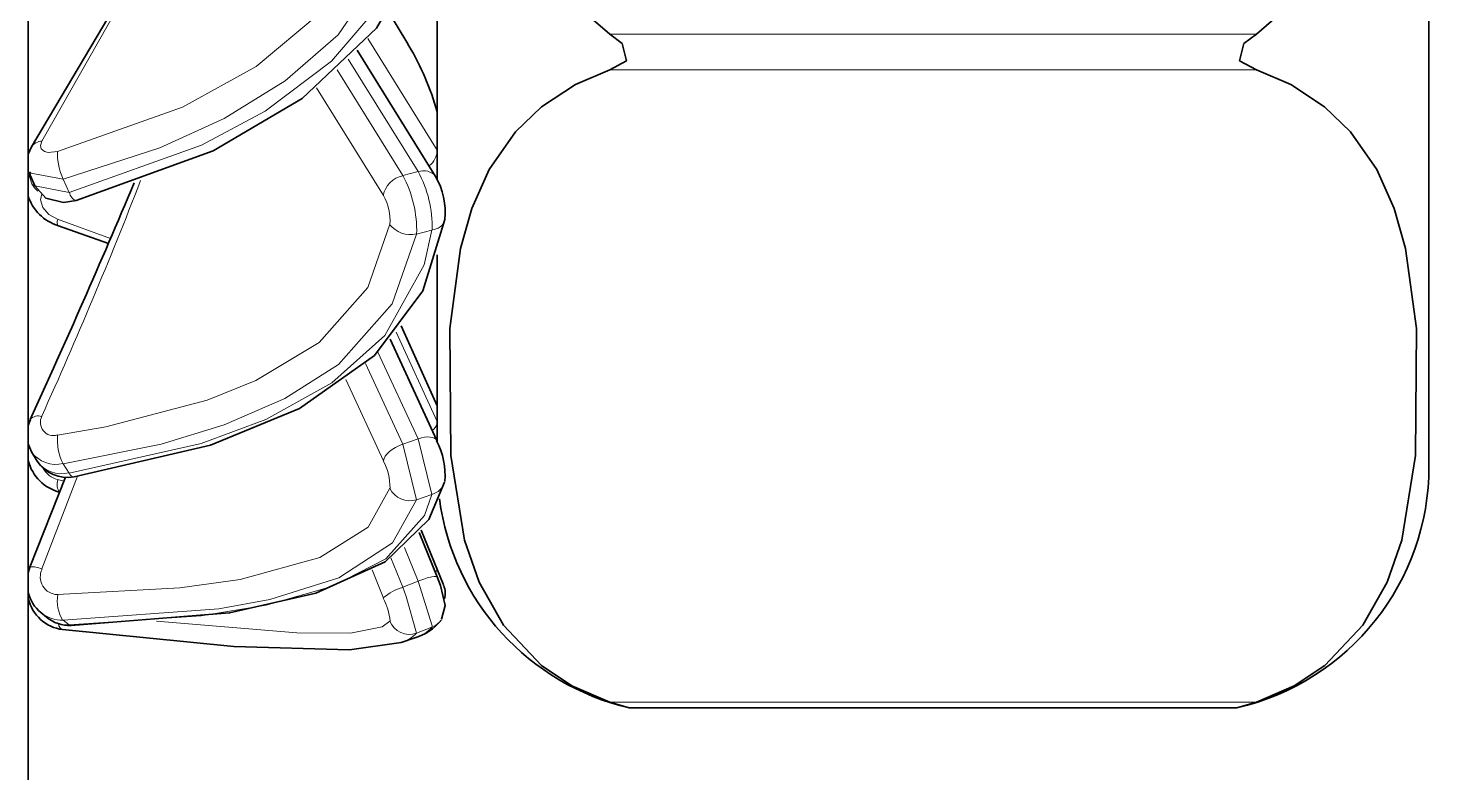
# Model space of a CAD drawing. Extents: x 291 to 828, y 188 to 662.
# Drawn here: x 430.502 to 433.892, y 481.882 to 483.685 of the extents above; entities that cross this region are included whole.
import ezdxf

# ---------------------------------------------------------------- set-up
doc = ezdxf.new("R2010")
doc.units = 0

msp = doc.modelspace()

# ---------------------------------------------------------------- linework, layer by layer
at = {"color": 7, "lineweight": 35, "ltscale": 0.11937}
msp.add_line((433.8918, 487.399), (433.8918, 482.6241), dxfattribs=at)
at = {"color": 7, "lineweight": 35}
for p, q in [((430.502, 428.8196), (430.502, 485.1996)), ((430.502, 482.3039), (430.502, 431.7154))]:
    msp.add_line(p, q, dxfattribs=at)
at = {"color": 7, "lineweight": 35, "ltscale": 0.015599}
msp.add_line((430.502, 484.2235), (430.502, 483.5996), dxfattribs=at)
at = {"color": 7, "lineweight": 35, "ltscale": 0.016637}
msp.add_line((431.4919, 483.9839), (431.4919, 483.3184), dxfattribs=at)
at = {"color": 7, "lineweight": 35, "ltscale": 0.008029}
msp.add_line((430.502, 483.7003), (430.502, 483.3792), dxfattribs=at)
at = {"color": 7, "lineweight": 35, "ltscale": 0.002518}
msp.add_line((430.502, 483.7003), (430.502, 483.5996), dxfattribs=at)
at = {"color": 7, "lineweight": 35, "ltscale": 0.002151}
msp.add_line((431.4181, 483.6503), (431.3737, 483.7241), dxfattribs=at)
at = {"color": 7, "lineweight": 13, "ltscale": 0.039131}
for p, q in [((433.4745, 483.6696), (431.9092, 483.6696)), ((433.4745, 483.583), (431.9092, 483.583)), ((433.4745, 482.053), (431.9092, 482.053))]:
    msp.add_line(p, q, dxfattribs=at)
at = {"color": 7, "lineweight": 35, "ltscale": 0.008998}
msp.add_line((431.2979, 483.6309), (431.4879, 483.3252), dxfattribs=at)
at = {"color": 7, "lineweight": 13, "ltscale": 0.007965}
msp.add_line((431.3235, 483.6594), (431.4918, 483.3889), dxfattribs=at)
at = {"color": 7, "lineweight": 35, "ltscale": 0.000257241}
msp.add_line((431.4181, 483.6503), (431.4233, 483.6415), dxfattribs=at)
at = {"color": 7, "lineweight": 13, "ltscale": 0.008003}
msp.add_line((431.2764, 483.6089), (431.4454, 483.337), dxfattribs=at)
at = {"color": 7, "lineweight": 13, "ltscale": 0.007522}
msp.add_line((431.4082, 483.3276), (431.2493, 483.5832), dxfattribs=at)
at = {"color": 7, "lineweight": 13, "ltscale": 0.00768}
msp.add_line((431.3618, 483.2791), (431.1995, 483.5399), dxfattribs=at)
at = {"color": 7, "lineweight": 35, "ltscale": 0.000487718}
msp.add_line((430.5099, 483.397), (430.502, 483.3792), dxfattribs=at)
at = {"color": 7, "lineweight": 35, "ltscale": 0.00045166}
msp.add_line((430.502, 483.3401), (430.502, 483.322), dxfattribs=at)
at = {"color": 7, "lineweight": 35, "ltscale": 0.000395698}
msp.add_line((430.502, 483.322), (430.5079, 483.3367), dxfattribs=at)
at = {"color": 7, "lineweight": 13, "ltscale": 0.002106}
msp.add_line((430.5868, 483.3185), (430.5041, 483.3345), dxfattribs=at)
at = {"color": 7, "lineweight": 35, "ltscale": 0.000862845}
msp.add_line((430.5041, 483.3345), (430.5178, 483.3028), dxfattribs=at)
at = {"color": 7, "lineweight": 13, "ltscale": 0.00096073}
msp.add_line((431.4454, 483.337), (431.4082, 483.3276), dxfattribs=at)
at = {"color": 7, "lineweight": 13, "ltscale": 0.002112}
msp.add_line((430.5178, 483.3028), (430.6008, 483.2869), dxfattribs=at)
at = {"color": 7, "lineweight": 13, "ltscale": 0.000863501}
msp.add_line((430.5868, 483.3185), (430.6008, 483.2869), dxfattribs=at)
at = {"color": 7, "lineweight": 35, "ltscale": 0.013895}
msp.add_line((430.502, 483.2786), (430.502, 482.7228), dxfattribs=at)
at = {"color": 7, "lineweight": 13, "ltscale": 0.003414}
msp.add_line((430.7015, 483.1754), (430.573, 483.2217), dxfattribs=at)
at = {"color": 7, "lineweight": 35, "ltscale": 0.003206}
msp.add_line((430.6961, 483.1628), (430.5752, 483.2057), dxfattribs=at)
at = {"color": 7, "lineweight": 13, "ltscale": 0.000967825}
msp.add_line((431.4791, 483.1957), (431.4416, 483.1859), dxfattribs=at)
at = {"color": 7, "lineweight": 35, "ltscale": 0.011282}
msp.add_line((431.4919, 483.1353), (431.4919, 482.684), dxfattribs=at)
at = {"color": 7, "lineweight": 35, "ltscale": 0.004863}
msp.add_line((431.4848, 482.7868), (431.4043, 482.9639), dxfattribs=at)
at = {"color": 7, "lineweight": 35, "ltscale": 0.006752}
msp.add_line((431.3777, 482.9314), (431.4908, 482.6862), dxfattribs=at)
at = {"color": 7, "lineweight": 13, "ltscale": 0.00595}
msp.add_line((431.3921, 482.9484), (431.4918, 482.7323), dxfattribs=at)
at = {"color": 7, "lineweight": 13, "ltscale": 0.005789}
msp.add_line((431.3484, 482.9004), (431.4454, 482.6902), dxfattribs=at)
at = {"color": 7, "lineweight": 13, "ltscale": 0.005365}
msp.add_line((431.4082, 482.6775), (431.3183, 482.8724), dxfattribs=at)
at = {"color": 7, "lineweight": 13, "ltscale": 0.00542}
msp.add_line((431.3618, 482.6375), (431.2709, 482.8344), dxfattribs=at)
at = {"color": 7, "lineweight": 35, "ltscale": 0.000447502}
msp.add_line((431.4848, 482.7868), (431.4918, 482.7703), dxfattribs=at)
at = {"color": 7, "lineweight": 35, "ltscale": 0.000384188}
msp.add_line((430.5072, 482.737), (430.502, 482.7226), dxfattribs=at)
at = {"color": 7, "lineweight": 13, "ltscale": 0.000983886}
msp.add_line((431.4454, 482.6902), (431.4082, 482.6775), dxfattribs=at)
at = {"color": 7, "lineweight": 13, "ltscale": 0.003459}
msp.add_line((431.4454, 482.6902), (431.4791, 482.556), dxfattribs=at)
at = {"color": 7, "lineweight": 35, "ltscale": 0.000517424}
msp.add_line((430.502, 482.6783), (430.5101, 482.6593), dxfattribs=at)
at = {"color": 7, "lineweight": 35, "ltscale": 0.000665599}
msp.add_line((430.5101, 482.6593), (430.5238, 482.6365), dxfattribs=at)
at = {"color": 7, "lineweight": 13, "ltscale": 0.003465}
msp.add_line((431.4416, 482.543), (431.4082, 482.6775), dxfattribs=at)
at = {"color": 7, "lineweight": 35, "ltscale": 0.00677}
msp.add_line((430.502, 482.6375), (430.502, 482.3667), dxfattribs=at)
at = {"color": 7, "lineweight": 13, "ltscale": 0.000667858}
msp.add_line((430.5868, 482.6302), (430.6008, 482.6074), dxfattribs=at)
at = {"color": 7, "lineweight": 35, "ltscale": 0.005855}
msp.add_line((430.5925, 482.5973), (430.5062, 482.3796), dxfattribs=at)
at = {"color": 7, "lineweight": 13, "ltscale": 0.006007}
msp.add_line((430.5351, 482.3756), (430.6213, 482.5999), dxfattribs=at)
at = {"color": 7, "lineweight": 13, "ltscale": 0.000405608}
msp.add_line((430.5888, 482.588), (430.573, 482.5919), dxfattribs=at)
at = {"color": 7, "lineweight": 13, "ltscale": 0.000990692}
msp.add_line((431.4791, 482.556), (431.4416, 482.543), dxfattribs=at)
at = {"color": 7, "lineweight": 35, "ltscale": 0.002905}
msp.add_line((431.4481, 482.4638), (431.4918, 482.3561), dxfattribs=at)
at = {"color": 7, "lineweight": 13, "ltscale": 0.002593}
msp.add_line((431.4528, 482.4694), (431.4918, 482.3733), dxfattribs=at)
at = {"color": 7, "lineweight": 35, "ltscale": 0.003585}
msp.add_line((431.507, 482.3369), (431.4531, 482.4698), dxfattribs=at)
at = {"color": 7, "lineweight": 13, "ltscale": 0.002204}
msp.add_line((431.4123, 482.4277), (431.4454, 482.346), dxfattribs=at)
at = {"color": 7, "lineweight": 35, "ltscale": 0.000346957}
msp.add_line((430.502, 482.3664), (430.5062, 482.3796), dxfattribs=at)
at = {"color": 7, "lineweight": 13, "ltscale": 0.001904}
msp.add_line((431.4082, 482.3316), (431.3795, 482.4022), dxfattribs=at)
at = {"color": 7, "lineweight": 13, "ltscale": 0.00185}
msp.add_line((431.3618, 482.305), (431.334, 482.3736), dxfattribs=at)
at = {"color": 7, "lineweight": 13, "ltscale": 0.00099873}
msp.add_line((431.4454, 482.346), (431.4082, 482.3316), dxfattribs=at)
at = {"color": 7, "lineweight": 13, "ltscale": 0.000183418}
msp.add_line((431.4874, 482.3675), (431.4918, 482.3733), dxfattribs=at)
at = {"color": 7, "lineweight": 13, "ltscale": 0.001017}
msp.add_line((431.4918, 482.3733), (431.5074, 482.3358), dxfattribs=at)
at = {"color": 7, "lineweight": 35, "ltscale": 0.000442916}
msp.add_line((430.5324, 482.2702), (430.5461, 482.259), dxfattribs=at)
at = {"color": 7, "lineweight": 13, "ltscale": 0.00044777}
msp.add_line((430.5868, 482.2517), (430.6008, 482.2405), dxfattribs=at)
at = {"color": 7, "lineweight": 13, "ltscale": 0.000143858}
msp.add_line((430.6008, 482.2405), (430.6062, 482.2385), dxfattribs=at)
at = {"color": 7, "lineweight": 35, "ltscale": 0.000807265}
msp.add_line((431.4349, 482.2079), (431.4043, 482.1977), dxfattribs=at)
at = {"color": 7, "lineweight": 13, "ltscale": 0.001004}
msp.add_line((431.4791, 482.235), (431.4416, 482.2205), dxfattribs=at)
at = {"color": 7, "lineweight": 35, "ltscale": 0.001228}
for p, q in [((431.9565, 482.0396), (431.9092, 482.053)), ((433.4272, 482.0396), (433.4745, 482.053))]:
    msp.add_line(p, q, dxfattribs=at)
at = {"color": 7, "lineweight": 35, "ltscale": 0.036768}
msp.add_line((433.4272, 482.0396), (431.9565, 482.0396), dxfattribs=at)
at = {"color": 7, "lineweight": 35}
for points in [[(431.9092, 486.7296), (431.8261, 486.6592), (431.7443, 486.5518), (431.6814, 486.4309), (431.6178, 486.2484), (431.5758, 486.0599), (431.5484, 485.8663), (431.5223, 485.4788), (431.5244, 484.8646), (431.5579, 484.4546), (431.5933, 484.2503), (431.6784, 483.9753), (431.7442, 483.8475), (431.8177, 483.749), (431.9092, 483.6696)], [(433.4745, 486.7296), (433.5576, 486.6592), (433.6394, 486.5518), (433.7023, 486.4309), (433.7659, 486.2484), (433.808, 486.0599), (433.8353, 485.8663), (433.8614, 485.4788), (433.8593, 484.8646), (433.8258, 484.4546), (433.7904, 484.2503), (433.7053, 483.9753), (433.6396, 483.8475), (433.566, 483.749), (433.4745, 483.6696)], [(430.6183, 483.2669), (430.9495, 483.3873), (431.165, 483.5143), (431.3445, 483.6845), (431.459, 483.8809), (431.5105, 484.0902)], [(430.8755, 484.0683), (430.7097, 483.7343), (430.5099, 483.397)], [(431.9092, 483.6696), (431.9397, 483.6467), (431.9502, 483.6052), (431.9092, 483.583)], [(433.4745, 483.6696), (433.444, 483.6467), (433.4335, 483.6052), (433.4745, 483.583)], [(431.9092, 483.583), (431.8261, 483.5479), (431.7443, 483.4941), (431.6814, 483.4337), (431.6178, 483.3424), (431.5758, 483.2482), (431.5484, 483.1514), (431.5223, 482.9576), (431.5244, 482.6505), (431.5579, 482.4455), (431.5933, 482.3434), (431.652, 482.2394), (431.7442, 482.142), (431.8177, 482.0927), (431.9092, 482.053)], [(433.4745, 483.583), (433.5576, 483.5479), (433.6394, 483.4941), (433.7023, 483.4337), (433.7659, 483.3424), (433.808, 483.2482), (433.8353, 483.1514), (433.8614, 482.9576), (433.8593, 482.6505), (433.8258, 482.4455), (433.7904, 482.3434), (433.7317, 482.2394), (433.6396, 482.142), (433.566, 482.0927), (433.4745, 482.053)], [(430.5178, 483.3028), (430.5449, 483.2727), (430.5876, 483.2624), (430.6183, 483.2669)], [(430.6129, 482.5985), (430.9434, 482.6748), (431.1589, 482.7642), (431.34, 482.8922), (431.4572, 483.0484), (431.5103, 483.221)], [(430.6062, 482.2385), (430.9893, 482.2693), (431.1978, 482.3166), (431.366, 482.3929), (431.4716, 482.4952), (431.5094, 482.5859)], [(431.5025, 482.2537), (431.5114, 482.2869), (431.4995, 482.3358), (431.4918, 482.3561)], [(431.4043, 482.1977), (431.2796, 482.1795), (430.9997, 482.1878), (430.5853, 482.2288)]]:
    msp.add_lwpolyline(points, dxfattribs=at)
at = {"color": 7, "lineweight": 13}
for points in [[(431.3771, 484.0884), (431.3241, 483.8942), (431.2061, 483.7191), (431.0536, 483.5912), (430.875, 483.4927), (430.573, 483.3861)], [(431.4416, 484.0717), (431.3827, 483.8597), (431.2522, 483.6682), (431.1237, 483.5564), (430.9764, 483.4659), (430.8206, 483.395), (430.5868, 483.3185)], [(430.6008, 483.2869), (430.9213, 483.4008), (431.0758, 483.4832), (431.2363, 483.6042), (431.3635, 483.7532), (431.4591, 483.9688), (431.4791, 484.0772)], [(430.5351, 483.4108), (430.7622, 483.812), (430.8755, 484.0683)], [(430.573, 483.3861), (430.5506, 483.3837), (430.5417, 483.3858), (430.5337, 483.3918), (430.5316, 483.4006), (430.5351, 483.4108)], [(430.573, 483.2217), (430.5519, 483.2333), (430.5372, 483.2501), (430.5315, 483.2687), (430.5351, 483.283)], [(431.3771, 483.2097), (431.3242, 483.0563), (431.2064, 482.9239), (431.0525, 482.8312), (430.9353, 482.7842), (430.6899, 482.7196), (430.573, 482.6992)], [(430.6008, 482.6074), (430.9209, 482.6793), (431.0769, 482.7372), (431.2368, 482.8256), (431.3653, 482.9408), (431.46, 483.1113), (431.4791, 483.1957)], [(431.4416, 483.1859), (431.3828, 483.0174), (431.2527, 482.8706), (431.1233, 482.7877), (430.9766, 482.7242), (430.8235, 482.6777), (430.5868, 482.6302)], [(431.3771, 482.571), (431.3245, 482.477), (431.2075, 482.4032), (431.0146, 482.3501), (430.8693, 482.33), (430.573, 482.3138)], [(430.6008, 482.2405), (430.9203, 482.2619), (431.0781, 482.2878), (431.2371, 482.3329), (431.3673, 482.3997), (431.4611, 482.5046), (431.4791, 482.556)], [(431.4416, 482.543), (431.3832, 482.4384), (431.2541, 482.354), (431.0871, 482.3015), (430.9637, 482.2791), (430.5868, 482.2517)], [(431.4454, 482.346), (431.4795, 482.2376), (431.4791, 482.235)], [(431.4416, 482.2205), (431.4169, 482.3091), (431.4082, 482.3316)], [(431.3771, 482.2494), (431.3588, 482.2357), (431.2819, 482.2205), (431.1518, 482.2206), (430.8127, 482.2489)]]:
    msp.add_lwpolyline(points, dxfattribs=at)
for centre, radius, start, end in [((430.8618, 483.3099), 0.6521, 14.9321, 30.5657), ((430.5356, 483.3795), 0.0312, 90.8597, 145.6991), ((430.7201, 483.3821), 0.1475, 178.4666, 205.5163), ((431.4427, 483.3909), 0.0494, 306.11, 357.6292), ((430.5539, 483.3287), 0.0479, 179.1122, 233.6111), ((431.421, 483.2678), 0.0608, 102.0761, 169.2556), ((431.1617, 483.1946), 0.2804, 358.2165, 28.3558), ((431.4593, 483.3016), 0.0375, 39.3728, 111.3201), ((431.1982, 483.2036), 0.2813, 358.4092, 28.3683), ((419.7032, 487.6287), 11.8815, 335.73209, 338.71406), ((430.6294, 483.2921), 0.0282, 190.2602, 246.3489), ((431.2536, 483.2184), 0.1241, 355.9742, 29.2534), ((430.5899, 483.2148), 0.0177, 157.9251, 211.9083), ((431.4276, 483.2499), 0.0652, 218.5208, 282.3339), ((431.4776, 483.2309), 0.0347, 272.3479, 343.0655), ((430.5263, 482.7195), 0.0265, 71.0662, 137.6057), ((430.5629, 482.7299), 0.0315, 151.1531, 288.2987), ((431.4613, 482.7354), 0.031, 306.2607, 354.0941), ((430.6982, 482.6877), 0.1257, 174.7755, 207.3225), ((430.5691, 482.7021), 0.0735, 216.0077, 283.8551), ((430.5828, 482.6794), 0.0735, 216.0574, 284.0275), ((430.5875, 482.6461), 0.0561, 208.9237, 255.0967), ((431.2338, 482.5706), 0.144, 0.1841, 27.6047), ((430.6046, 482.5803), 0.0326, 159.9016, 217.4783), ((430.6147, 482.6128), 0.0146, 201.1468, 263.0407), ((431.4683, 482.5975), 0.0428, 284.4756, 344.2387), ((431.4258, 482.5955), 0.0548, 206.6875, 286.7205), ((430.5123, 482.3333), 0.0474, 61.7139, 97.5041), ((430.574, 482.3562), 0.0428, 153.465, 268.7041), ((430.6584, 482.2979), 0.0861, 169.4467, 212.8705), ((431.4413, 482.2135), 0.122, 105.6721, 130.9839), ((431.2276, 482.2337), 0.1512, 5.9931, 27.9867), ((430.5846, 482.3347), 0.083, 231.0681, 271.5636), ((430.5983, 482.3235), 0.083, 231.0885, 271.7535), ((430.5903, 482.2428), 0.0148, 178.9272, 256.0551), ((431.4242, 482.2679), 0.0506, 201.4875, 290.1563), ((431.462, 482.2805), 0.0486, 290.5521, 324.7678), ((431.386, 482.2708), 0.0751, 284.0401, 317.8869), ((431.4155, 482.2906), 0.0847, 283.2487, 318.865)]:
    msp.add_arc(centre, radius, start, end, dxfattribs=at)
at = {"color": 7, "lineweight": 35}
for centre, radius, start, end in [((430.8358, 483.2944), 0.6823, 15.945, 30.575), ((431.3358, 483.2378), 0.1755, 354.4955, 29.8714), ((412.5076, 490.9828), 19.7981, 335.38716, 337.19749), ((430.6086, 483.313), 0.1122, 197.4199, 252.7298), ((431.3326, 482.6028), 0.1783, 354.9726, 27.7892), ((430.6052, 482.6645), 0.1067, 194.5541, 255.9882), ((430.5958, 482.6831), 0.086, 212.9142, 281.4274), ((433.2919, 482.6241), 0.6, 283.039, 0), ((432.0919, 482.6241), 0.6, 187.5794, 256.961), ((430.5904, 482.3406), 0.0912, 194.1889, 230.5159), ((431.46, 482.3162), 0.0513, 345.074, 22.3878), ((430.5982, 482.3266), 0.0987, 193.2037, 262.5004), ((430.6037, 482.3297), 0.0912, 230.8629, 271.5864), ((431.4023, 482.3302), 0.1264, 284.9642, 321.9971)]:
    msp.add_arc(centre, radius, start, end, dxfattribs=at)
at = {"color": 7, "lineweight": 13}
for centre, major_axis, ratio, start_param, end_param in [((431.4454, 482.6652), (0.0454, 0.021), 0.464282, 0.000001, 1.359698), ((431.4082, 482.6525), (0.0454, 0.021), 0.464285, 1.359706, 2.888033), ((431.4454, 482.3373), (0.0463, 0.0188), 0.161243, 6.176803, 7.788633)]:
    msp.add_ellipse(centre, major_axis=major_axis, ratio=ratio, start_param=start_param, end_param=end_param, dxfattribs=at)

doc.saveas('drawing.dxf')
